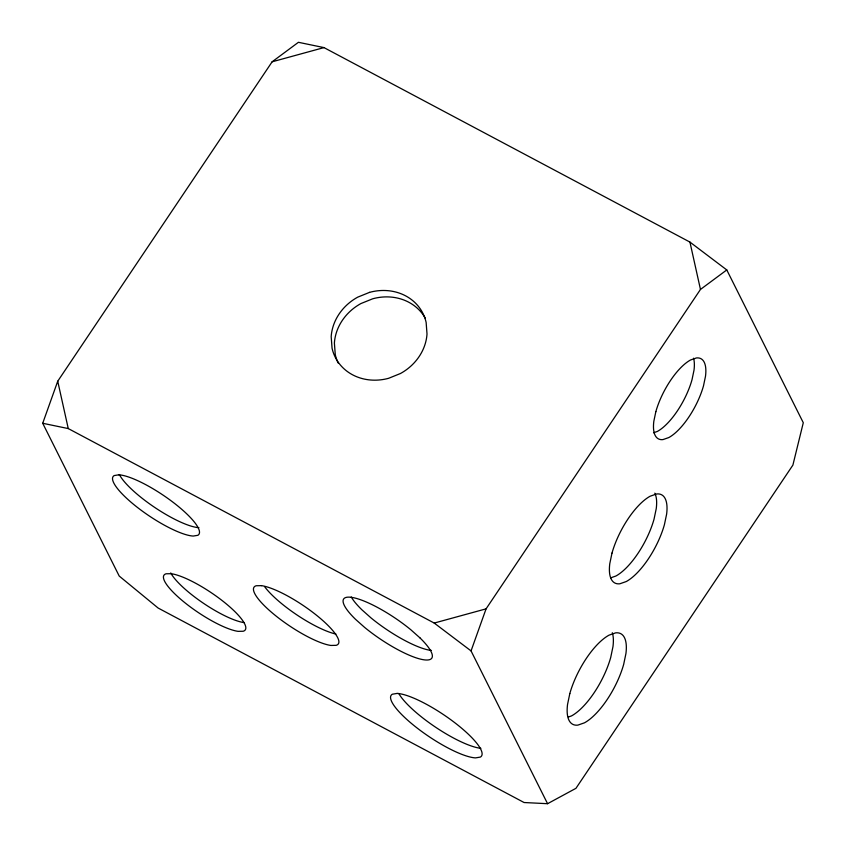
<?xml version="1.0" encoding="UTF-8"?>
<svg xmlns="http://www.w3.org/2000/svg" width="846" height="846" viewBox="0 0 846 846"><rect width="100%" height="100%" fill="white"/><g stroke="black" fill="none" stroke-linecap="round" stroke-linejoin="round"><path stroke-width="1.27" d="M42.712 423.275L57.729 381.218L272.126 61.8L298.427 42.3L323.976 47.598L689.934 242.083L726.777 269.937L803.288 422.725L792.892 465.11L575.946 788.324L547.573 803.7L524.086 802.526L158.128 608.041L119.223 576.063L42.712 423.275L68.262 428.573L434.22 623.058L471.053 650.912L547.573 803.7M471.053 650.912L486.069 608.856L700.467 289.438L726.777 269.937M653.556 432.761L657.31 431.46A45.377 17.28 -62 0 0 692.007 379.748L694.016 370.146A45.377 17.28 -62 0 0 693.54 358.218M610.622 577.871L615.867 576.031A49.914 19.003 -62 0 0 654.043 519.158L656.253 508.605A49.914 19.003 -62 0 0 654.825 493.155M568.406 717.006L571.484 715.928A51.278 19.521 -62 0 0 610.706 657.501L612.969 646.661A51.278 19.521 -62 0 0 612.303 632.734M272.126 61.8L323.976 47.598M434.22 623.058L486.069 608.856M689.934 242.083L700.467 289.438M57.729 381.218L68.262 428.573M480.866 748.308A54.451 13.155 33.9 0 1 435.859 727.391A54.451 13.155 33.9 0 1 398.773 693.498M335.904 634.045A50.823 12.278 33.9 0 1 264.544 586.553M243.955 622.571A49.005 11.844 33.9 0 1 203.146 603.061A49.005 11.844 33.9 0 1 170.733 572.932M431.301 650.415A53.097 12.827 33.9 0 1 371.024 617.918L361.919 609.818A53.097 12.827 33.9 0 1 351.259 596.98M198.905 527.65A51.733 12.5 33.9 0 1 155.135 507.706A51.733 12.5 33.9 0 1 119.413 474.585M338.178 363.05A49.005 43.749 -26.6 0 1 335.27 354.611L334.392 343.053A49.005 43.749 -26.6 0 1 360.904 303.566L372.748 298.775A49.005 43.749 -26.6 0 1 425.263 318.17M569.813 693.583L567.55 704.432A51.278 19.521 -62 0 0 577.903 725.107L584.459 722.822A51.278 19.521 -62 0 0 623.671 664.396L625.934 653.546A51.278 19.521 -62 0 0 615.581 632.871L609.035 635.156A51.278 19.521 -62 0 0 569.813 693.583M611.996 553.094L609.786 563.648A49.914 19.003 -62 0 0 619.864 583.772L626.241 581.551A49.914 19.003 -62 0 0 664.417 524.668L666.627 514.114A49.914 19.003 -62 0 0 656.549 493.99L650.172 496.211A49.914 19.003 -62 0 0 611.996 553.094M655.84 411.685L653.831 421.287A45.377 17.28 -62 0 0 663 439.582L668.795 437.562A45.377 17.28 -62 0 0 703.502 385.85L705.501 376.259A45.377 17.28 -62 0 0 696.343 357.964L690.548 359.984A45.377 17.28 -62 0 0 655.84 411.685M369.543 292.367L357.689 297.168A49.005 43.749 -26.6 0 0 331.188 336.655L332.055 348.214A49.005 43.749 -26.6 0 0 388.652 378.289L400.507 373.488A49.005 43.749 -26.6 0 0 427.008 334.001L426.141 322.442A49.005 43.749 -26.6 0 0 369.543 292.367M118.757 474.818L114.21 475.568A51.733 12.5 33.9 0 0 138.585 508.319A51.733 12.5 33.9 0 0 193.269 536.057L197.816 535.307A51.733 12.5 33.9 0 0 173.441 502.556A51.733 12.5 33.9 0 0 118.757 474.818M397.123 693.424L392.333 694.217A54.451 13.155 33.9 0 0 417.987 728.692A54.451 13.155 33.9 0 0 475.558 757.889L480.338 757.096A54.451 13.155 33.9 0 0 454.683 722.632A54.451 13.155 33.9 0 0 397.123 693.424M171.188 573.694L166.091 573.789A49.005 11.844 33.9 0 0 185.084 602.881A49.005 11.844 33.9 0 0 238.064 631.349L243.162 631.253A49.005 11.844 33.9 0 0 224.169 602.162A49.005 11.844 33.9 0 0 171.188 573.694M261.499 585.654L256.211 585.749A50.823 12.278 33.9 0 0 275.912 615.92A50.823 12.278 33.9 0 0 330.849 645.445L336.137 645.339A50.823 12.278 33.9 0 0 316.436 615.179A50.823 12.278 33.9 0 0 261.499 585.654M419.912 637.831L410.796 629.731A53.097 12.827 33.9 0 0 352.824 597.572A53.097 12.827 33.9 0 0 355.532 619.325L364.647 627.425A53.097 12.827 33.9 0 0 422.619 659.584A53.097 12.827 33.9 0 0 419.912 637.831"/></g></svg>
